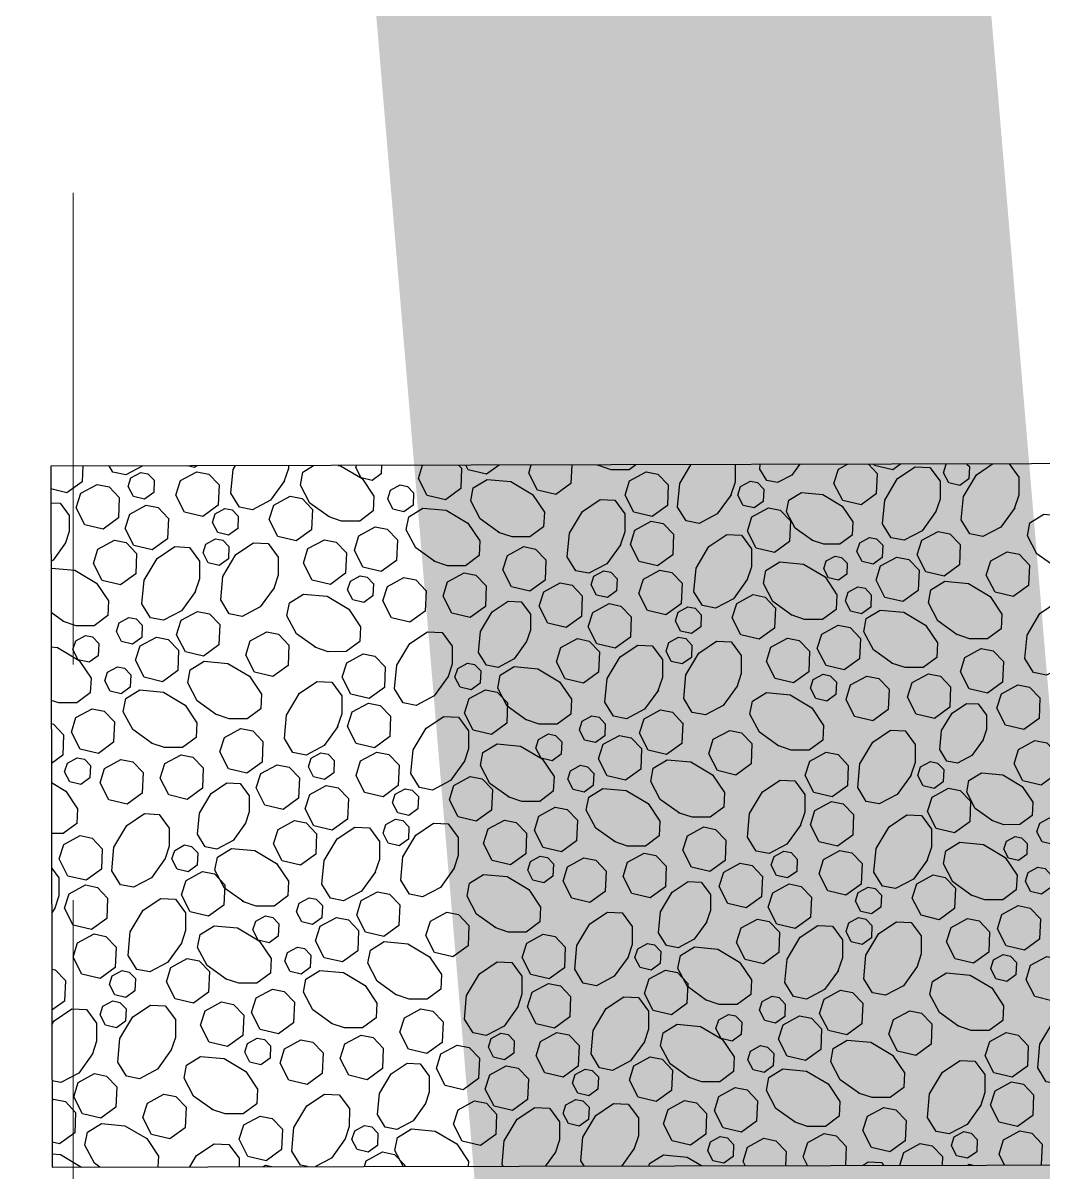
# Model space of a CAD drawing. Header units: feet. Extents: x 7707 to 9528, y 2602 to 5512.
# Drawn here: x 9298.03 to 9319.66, y 3331.04 to 3355.4 of the extents above; entities that cross this region are included whole.
import ezdxf

# ---------------------------------------------------------------- set-up
doc = ezdxf.new("R2010")
doc.units = ezdxf.units.FT
doc.header["$LTSCALE"] = 0.4
doc.header["$MEASUREMENT"] = 0
doc.linetypes.add('HIDDEN', pattern=[0.375, 0.25, -0.125])
for name, color, linetype in [('ECB', 84, 'Continuous'), ('grid', 254, 'HIDDEN'), ('STORM', 7, 'Continuous')]:
    doc.layers.add(name, color=color, linetype=linetype)

# ---------------------------------------------------------------- blocks, each defined once
blk = doc.blocks.new('A$C4CC417DA')
at = {"layer": 'STORM', "color": 1, "flags": 128}
blk.add_lwpolyline([(3.97, 16.571), (0, 7.94), (17.261, 0), (21.231, 8.631)], close=True, dxfattribs=at)
for points in [[(8.919, 13.983), (9.046, 14.23), (9.056, 14.232)], [(9.501, 14.027), (9.507, 13.863), (9.369, 13.711), (9.117, 13.695), (8.984, 13.792), (8.919, 13.983)], [(9.692, 13.557), (9.768, 13.705), (9.918, 13.734), (10.039, 13.64), (10.045, 13.485), (9.962, 13.394), (9.811, 13.384), (9.731, 13.443), (9.692, 13.557)], [(9.953, 13.819), (9.932, 13.817), (9.892, 13.847)], [(8.745, 13.331), (8.872, 13.578), (9.122, 13.628), (9.323, 13.47), (9.333, 13.211), (9.195, 13.06), (8.943, 13.043), (8.81, 13.141), (8.745, 13.331)], [(10.218, 13.57), (10.27, 13.673)], [(10.79, 13.433), (10.668, 13.299), (10.416, 13.282), (10.283, 13.38), (10.218, 13.57)], [(7.812, 13.172), (8.091, 13.331), (8.366, 13.345), (8.513, 13.24), (8.539, 13.019), (8.378, 12.741), (8.096, 12.548), (7.811, 12.503), (7.634, 12.595), (7.588, 12.82), (7.69, 13.042), (7.823, 13.182)], [(9.452, 13.156), (9.732, 13.315), (10.007, 13.329), (10.153, 13.224), (10.18, 13.003), (10.018, 12.725), (9.736, 12.531), (9.452, 12.487), (9.275, 12.579), (9.228, 12.804), (9.33, 13.025), (9.463, 13.165)], [(11.244, 13.225), (11.161, 13.212), (11.002, 13.295), (10.993, 13.34)], [(10.46, 12.918), (10.587, 13.164), (10.838, 13.214), (11.038, 13.056), (11.048, 12.798), (10.91, 12.646), (10.659, 12.63), (10.526, 12.727), (10.46, 12.918)], [(11.344, 12.9), (11.46, 13.125)], [(8.53, 12.695), (8.657, 12.942), (8.907, 12.991), (9.108, 12.834), (9.118, 12.575), (8.98, 12.423), (8.728, 12.407), (8.595, 12.505), (8.53, 12.695)], [(11.927, 12.911), (11.932, 12.78), (11.794, 12.628), (11.542, 12.612), (11.409, 12.709), (11.344, 12.9)], [(12.111, 12.616), (12.198, 12.786)], [(12.697, 12.557), (12.699, 12.496), (12.561, 12.345), (12.309, 12.328), (12.176, 12.426), (12.111, 12.616)], [(10.878, 12.322), (11.037, 12.043), (11.051, 11.768), (10.946, 11.621), (10.725, 11.595), (10.447, 11.756), (10.253, 12.038), (10.209, 12.323), (10.301, 12.5), (10.526, 12.546), (10.747, 12.444), (10.887, 12.311)], [(11.836, 12.309), (11.994, 12.029), (12.008, 11.754), (11.904, 11.608), (11.682, 11.582), (11.404, 11.743), (11.211, 12.025), (11.167, 12.309), (11.258, 12.486), (11.484, 12.533), (11.705, 12.431), (11.845, 12.298)], [(12.718, 12.23), (12.794, 12.378), (12.945, 12.408), (13.065, 12.314), (13.071, 12.158), (12.988, 12.068), (12.837, 12.058), (12.757, 12.116), (12.718, 12.23)], [(13.879, 12.013), (13.86, 11.986), (13.64, 11.96), (13.362, 12.121), (13.232, 12.31)], [(7.594, 11.99), (7.721, 12.237), (7.971, 12.286), (8.172, 12.128), (8.182, 11.87), (8.044, 11.719), (7.792, 11.702), (7.659, 11.8), (7.594, 11.99)], [(9.276, 12.061), (9.434, 11.782), (9.449, 11.506), (9.344, 11.36), (9.123, 11.334), (8.845, 11.495), (8.651, 11.777), (8.607, 12.062), (8.699, 12.238), (8.924, 12.285), (9.145, 12.183), (9.285, 12.05)], [(9.591, 11.877), (9.718, 12.124), (9.969, 12.173), (10.17, 12.015), (10.179, 11.757), (10.041, 11.605), (9.79, 11.589), (9.657, 11.687), (9.591, 11.877)], [(12.175, 11.829), (12.302, 12.076), (12.552, 12.125), (12.753, 11.967), (12.763, 11.709), (12.625, 11.557), (12.373, 11.541), (12.24, 11.638), (12.175, 11.829)], [(12.874, 11.698), (13.001, 11.945), (13.251, 11.995), (13.452, 11.837), (13.462, 11.578), (13.324, 11.427), (13.073, 11.41), (12.939, 11.508), (12.874, 11.698)], [(13.963, 11.715), (14.216, 11.858)], [(8.201, 11.604), (8.278, 11.752), (8.428, 11.782), (8.548, 11.687), (8.554, 11.532), (8.471, 11.441), (8.32, 11.431), (8.24, 11.49), (8.202, 11.604)], [(14.681, 11.644), (14.691, 11.561), (14.53, 11.283), (14.247, 11.09), (13.963, 11.045), (13.786, 11.137), (13.739, 11.362), (13.841, 11.584), (13.974, 11.724)], [(10.326, 11.231), (10.453, 11.478), (10.703, 11.527), (10.904, 11.37), (10.914, 11.111), (10.776, 10.96), (10.524, 10.943), (10.391, 11.041), (10.326, 11.231)], [(10.978, 11.312), (11.105, 11.558), (11.355, 11.608), (11.556, 11.45), (11.566, 11.192), (11.428, 11.04), (11.176, 11.024), (11.043, 11.121), (10.978, 11.311)], [(7.658, 11.203), (7.785, 11.449), (8.035, 11.499), (8.236, 11.341), (8.246, 11.082), (8.108, 10.931), (7.856, 10.915), (7.723, 11.012), (7.658, 11.202)], [(8.357, 11.072), (8.484, 11.319), (8.735, 11.368), (8.936, 11.21), (8.945, 10.952), (8.808, 10.8), (8.556, 10.784), (8.423, 10.881), (8.357, 11.072)], [(11.707, 11.342), (11.783, 11.49), (11.933, 11.52), (12.054, 11.425), (12.06, 11.27), (11.977, 11.179), (11.826, 11.169), (11.746, 11.228), (11.707, 11.342)], [(12.884, 11.157), (13.042, 10.878), (13.056, 10.603), (12.951, 10.456), (12.73, 10.43), (12.452, 10.591), (12.259, 10.873), (12.214, 11.158), (12.306, 11.335), (12.532, 11.381), (12.753, 11.279), (12.893, 11.146)], [(14.954, 11.313), (15.154, 11.426)], [(9.447, 11.088), (9.726, 11.246), (10.001, 11.261), (10.147, 11.156), (10.174, 10.935), (10.013, 10.657), (9.731, 10.463), (9.446, 10.419), (9.269, 10.511), (9.222, 10.736), (9.325, 10.957), (9.457, 11.097)], [(13.047, 10.968), (13.174, 11.215), (13.425, 11.264), (13.625, 11.106), (13.635, 10.848), (13.497, 10.696), (13.246, 10.68), (13.112, 10.777), (13.047, 10.968)], [(15.679, 11.185), (15.682, 11.16), (15.521, 10.882), (15.239, 10.688), (14.954, 10.644), (14.777, 10.736), (14.73, 10.961), (14.833, 11.183), (14.965, 11.322)], [(14.286, 10.951), (14.362, 11.1), (14.513, 11.129), (14.633, 11.034), (14.639, 10.879), (14.556, 10.788), (14.405, 10.779), (14.325, 10.837), (14.286, 10.951)], [(7.276, 10.728), (7.352, 10.876), (7.503, 10.905), (7.623, 10.811), (7.629, 10.656), (7.546, 10.565), (7.395, 10.555), (7.315, 10.613), (7.276, 10.728)], [(11.284, 10.799), (11.36, 10.947), (11.51, 10.978), (11.63, 10.883), (11.636, 10.727), (11.553, 10.637), (11.402, 10.627), (11.323, 10.685), (11.284, 10.799)], [(11.922, 10.775), (11.998, 10.923), (12.148, 10.952), (12.269, 10.858), (12.275, 10.703), (12.192, 10.612), (12.041, 10.602), (11.961, 10.66), (11.922, 10.775)], [(16.907, 10.62), (16.92, 10.377), (16.815, 10.232), (16.594, 10.205), (16.316, 10.366), (16.122, 10.648), (16.078, 10.933), (16.107, 10.988)], [(8.367, 10.531), (8.525, 10.251), (8.539, 9.976), (8.434, 9.83), (8.213, 9.803), (7.935, 9.965), (7.742, 10.247), (7.697, 10.532), (7.79, 10.708), (8.015, 10.755), (8.236, 10.653), (8.376, 10.52)], [(10.438, 10.687), (10.717, 10.845), (10.993, 10.859), (11.139, 10.754), (11.165, 10.533), (11.004, 10.256), (10.722, 10.062), (10.437, 10.017), (10.26, 10.109), (10.214, 10.335), (10.316, 10.556), (10.449, 10.696)], [(13.998, 10.632), (14.074, 10.78), (14.225, 10.81), (14.345, 10.715), (14.351, 10.56), (14.268, 10.469), (14.117, 10.459), (14.037, 10.517), (13.998, 10.632)], [(15.461, 10.508), (15.588, 10.755), (15.839, 10.805), (16.04, 10.647), (16.049, 10.388), (15.911, 10.237), (15.659, 10.221), (15.526, 10.318), (15.461, 10.508)], [(8.53, 10.341), (8.657, 10.588), (8.908, 10.638), (9.108, 10.48), (9.118, 10.221), (8.98, 10.07), (8.729, 10.053), (8.595, 10.151), (8.53, 10.341)], [(13.23, 10.46), (13.51, 10.618), (13.785, 10.632), (13.931, 10.527), (13.957, 10.306), (13.796, 10.029), (13.514, 9.835), (13.229, 9.79), (13.053, 9.882), (13.006, 10.108), (13.108, 10.329), (13.241, 10.469)], [(16.883, 10.613), (16.891, 10.627)], [(17.386, 10.4), (17.333, 10.342), (17.081, 10.325), (16.948, 10.423), (16.883, 10.613)], [(9.769, 10.325), (9.846, 10.473), (9.996, 10.503), (10.116, 10.408), (10.123, 10.253), (10.04, 10.162), (9.889, 10.152), (9.809, 10.211), (9.77, 10.325)], [(12.23, 10.306), (12.389, 10.026), (12.403, 9.751), (12.298, 9.605), (12.077, 9.579), (11.799, 9.74), (11.606, 10.022), (11.561, 10.307), (11.653, 10.483), (11.878, 10.53), (12.1, 10.428), (12.24, 10.295)], [(14.871, 10.258), (14.998, 10.505), (15.248, 10.555), (15.449, 10.397), (15.459, 10.138), (15.321, 9.987), (15.069, 9.971), (14.936, 10.068), (14.871, 10.258)], [(6.853, 10.185), (6.929, 10.333), (7.079, 10.363), (7.199, 10.268), (7.206, 10.113), (7.123, 10.022), (6.971, 10.012), (6.892, 10.071), (6.853, 10.185)], [(7.393, 10.203), (7.462, 10.336), (7.597, 10.362), (7.706, 10.277), (7.711, 10.138), (7.636, 10.056), (7.501, 10.047), (7.429, 10.1), (7.394, 10.202)], [(12.366, 9.987), (12.493, 10.233), (12.744, 10.283), (12.945, 10.125), (12.954, 9.867), (12.816, 9.715), (12.565, 9.699), (12.432, 9.796), (12.366, 9.986)], [(14.056, 10.136), (14.183, 10.383), (14.434, 10.432), (14.634, 10.274), (14.644, 10.016), (14.506, 9.865), (14.254, 9.848), (14.121, 9.946), (14.056, 10.136)], [(9.481, 10.005), (9.557, 10.153), (9.708, 10.183), (9.828, 10.089), (9.834, 9.933), (9.751, 9.843), (9.6, 9.833), (9.52, 9.891), (9.481, 10.005)], [(10.944, 9.882), (11.071, 10.129), (11.322, 10.178), (11.523, 10.021), (11.533, 9.762), (11.395, 9.611), (11.143, 9.594), (11.01, 9.692), (10.945, 9.882)], [(16.276, 9.975), (16.527, 10.118), (16.775, 10.13), (16.907, 10.036), (16.93, 9.837), (16.785, 9.587), (16.531, 9.413), (16.275, 9.373), (16.116, 9.455), (16.074, 9.658), (16.166, 9.858), (16.286, 9.983)], [(17.032, 10.068), (17.108, 10.217), (17.258, 10.246), (17.379, 10.152), (17.385, 9.996), (17.302, 9.906), (17.151, 9.896), (17.071, 9.954), (17.032, 10.068)], [(17.466, 9.952), (17.745, 10.11), (17.987, 10.123)], [(8.713, 9.833), (8.993, 9.992), (9.268, 10.006), (9.414, 9.901), (9.441, 9.68), (9.279, 9.402), (8.997, 9.209), (8.713, 9.164), (8.536, 9.256), (8.489, 9.481), (8.591, 9.703), (8.724, 9.843)], [(15.355, 9.724), (15.482, 9.97), (15.733, 10.02), (15.933, 9.862), (15.943, 9.604), (15.805, 9.452), (15.553, 9.436), (15.42, 9.533), (15.355, 9.724)], [(18.086, 10.078), (18.167, 10.02), (18.193, 9.799), (18.032, 9.521), (17.75, 9.327), (17.465, 9.283), (17.288, 9.375), (17.241, 9.6), (17.344, 9.821), (17.477, 9.961)], [(7.691, 9.727), (7.834, 9.475), (7.846, 9.227), (7.752, 9.096), (7.553, 9.072), (7.303, 9.217), (7.129, 9.471), (7.089, 9.727), (7.171, 9.886), (7.374, 9.928), (7.573, 9.837), (7.699, 9.717)], [(10.354, 9.632), (10.481, 9.879), (10.731, 9.928), (10.932, 9.77), (10.942, 9.512), (10.804, 9.36), (10.552, 9.344), (10.419, 9.442), (10.354, 9.632)], [(14.829, 9.71), (14.905, 9.858), (15.055, 9.888), (15.176, 9.793), (15.182, 9.638), (15.099, 9.547), (14.948, 9.537), (14.868, 9.596), (14.829, 9.71)], [(18.634, 9.826), (18.597, 9.823), (18.526, 9.875)], [(7.849, 9.36), (7.976, 9.607), (8.227, 9.656), (8.428, 9.499), (8.438, 9.24), (8.3, 9.089), (8.048, 9.072), (7.915, 9.17), (7.85, 9.36)], [(9.539, 9.509), (9.666, 9.756), (9.917, 9.806), (10.117, 9.648), (10.127, 9.389), (9.989, 9.238), (9.737, 9.222), (9.605, 9.319), (9.539, 9.509)], [(13.882, 9.484), (14.009, 9.731), (14.259, 9.781), (14.46, 9.623), (14.47, 9.365), (14.332, 9.213), (14.08, 9.197), (13.947, 9.294), (13.882, 9.484)], [(18.183, 9.474), (18.311, 9.721), (18.561, 9.771), (18.762, 9.613), (18.772, 9.354), (18.634, 9.203), (18.382, 9.187), (18.249, 9.284), (18.183, 9.474)], [(19.535, 9.411), (19.39, 9.311), (19.105, 9.266), (18.929, 9.358), (18.882, 9.584), (18.931, 9.689)], [(6.514, 9.267), (6.64, 9.514), (6.891, 9.564), (7.092, 9.406), (7.102, 9.148), (6.964, 8.996), (6.712, 8.98), (6.579, 9.077), (6.514, 9.267)], [(12.515, 9.442), (12.591, 9.59), (12.742, 9.62), (12.862, 9.525), (12.868, 9.37), (12.785, 9.279), (12.634, 9.269), (12.555, 9.328), (12.515, 9.442)], [(10.838, 9.097), (10.965, 9.344), (11.216, 9.394), (11.416, 9.236), (11.426, 8.977), (11.288, 8.826), (11.037, 8.81), (10.904, 8.907), (10.839, 9.097)], [(11.782, 9.341), (12.034, 9.484), (12.281, 9.496), (12.413, 9.402), (12.437, 9.203), (12.292, 8.953), (12.038, 8.779), (11.781, 8.739), (11.623, 8.821), (11.58, 9.024), (11.673, 9.224), (11.792, 9.349)], [(12.949, 9.326), (13.229, 9.484), (13.503, 9.498), (13.65, 9.393), (13.676, 9.172), (13.515, 8.894), (13.233, 8.701), (12.948, 8.656), (12.771, 8.748), (12.725, 8.974), (12.827, 9.195), (12.96, 9.335)], [(14.589, 9.309), (14.869, 9.468), (15.144, 9.482), (15.29, 9.377), (15.317, 9.156), (15.156, 8.878), (14.873, 8.685), (14.589, 8.64), (14.412, 8.732), (14.365, 8.957), (14.468, 9.179), (14.6, 9.319)], [(15.597, 9.071), (15.724, 9.318), (15.975, 9.367), (16.175, 9.209), (16.186, 8.951), (16.047, 8.8), (15.796, 8.783), (15.663, 8.88), (15.597, 9.071)], [(16.481, 9.053), (16.608, 9.3), (16.859, 9.349), (17.059, 9.191), (17.069, 8.933), (16.931, 8.782), (16.679, 8.765), (16.546, 8.863), (16.481, 9.053)], [(10.312, 9.084), (10.388, 9.232), (10.538, 9.261), (10.659, 9.167), (10.665, 9.012), (10.582, 8.921), (10.431, 8.911), (10.351, 8.969), (10.312, 9.083)], [(20.647, 8.9), (20.69, 8.822), (20.705, 8.547), (20.6, 8.401), (20.379, 8.374), (20.101, 8.536), (19.907, 8.818), (19.863, 9.102), (19.929, 9.23)], [(9.365, 8.858), (9.492, 9.105), (9.743, 9.154), (9.943, 8.997), (9.954, 8.738), (9.816, 8.587), (9.563, 8.57), (9.431, 8.668), (9.365, 8.858)], [(13.667, 8.848), (13.794, 9.095), (14.045, 9.144), (14.245, 8.986), (14.255, 8.728), (14.117, 8.577), (13.865, 8.56), (13.732, 8.658), (13.667, 8.848)], [(17.248, 8.769), (17.375, 9.016), (17.625, 9.065), (17.826, 8.908), (17.836, 8.649), (17.698, 8.498), (17.446, 8.481), (17.313, 8.579), (17.248, 8.769)], [(18.93, 8.84), (19.088, 8.561), (19.103, 8.286), (18.998, 8.14), (18.777, 8.113), (18.499, 8.274), (18.305, 8.557), (18.261, 8.841), (18.352, 9.018), (18.578, 9.065), (18.799, 8.962), (18.939, 8.83)], [(7.998, 8.816), (8.075, 8.964), (8.225, 8.993), (8.345, 8.899), (8.351, 8.744), (8.269, 8.653), (8.117, 8.643), (8.038, 8.702), (7.998, 8.816)], [(19.245, 8.656), (19.372, 8.903), (19.622, 8.953), (19.823, 8.795), (19.833, 8.536), (19.695, 8.385), (19.443, 8.368), (19.31, 8.466), (19.245, 8.656)], [(6.408, 8.483), (6.535, 8.73), (6.785, 8.779), (6.986, 8.622), (6.996, 8.363), (6.858, 8.212), (6.606, 8.195), (6.473, 8.292), (6.408, 8.483)], [(7.345, 8.675), (7.571, 8.803), (7.794, 8.814), (7.912, 8.73), (7.934, 8.55), (7.803, 8.326), (7.575, 8.169), (7.344, 8.133), (7.201, 8.207), (7.163, 8.39), (7.246, 8.569), (7.354, 8.682)], [(8.432, 8.699), (8.712, 8.858), (8.987, 8.872), (9.133, 8.767), (9.159, 8.546), (8.998, 8.268), (8.716, 8.074), (8.431, 8.03), (8.255, 8.122), (8.208, 8.347), (8.31, 8.569), (8.443, 8.708)], [(10.073, 8.683), (10.352, 8.841), (10.627, 8.855), (10.773, 8.751), (10.8, 8.53), (10.639, 8.252), (10.357, 8.059), (10.072, 8.014), (9.895, 8.106), (9.849, 8.331), (9.951, 8.552), (10.084, 8.692)], [(11.081, 8.444), (11.208, 8.691), (11.458, 8.741), (11.659, 8.583), (11.669, 8.324), (11.531, 8.173), (11.279, 8.156), (11.146, 8.254), (11.081, 8.444)], [(11.964, 8.426), (12.091, 8.673), (12.342, 8.723), (12.542, 8.565), (12.552, 8.307), (12.415, 8.155), (12.163, 8.139), (12.03, 8.236), (11.965, 8.426)], [(21.155, 8.466), (21.058, 8.522), (20.87, 8.797)], [(16.015, 8.475), (16.174, 8.196), (16.188, 7.921), (16.083, 7.774), (15.862, 7.748), (15.584, 7.909), (15.391, 8.191), (15.346, 8.476), (15.438, 8.653), (15.663, 8.7), (15.885, 8.597), (16.024, 8.464)], [(16.973, 8.462), (17.131, 8.182), (17.145, 7.907), (17.041, 7.761), (16.819, 7.735), (16.542, 7.896), (16.348, 8.178), (16.304, 8.463), (16.395, 8.639), (16.621, 8.686), (16.842, 8.584), (16.982, 8.451)], [(9.15, 8.222), (9.277, 8.468), (9.528, 8.518), (9.729, 8.36), (9.738, 8.102), (9.6, 7.951), (9.349, 7.934), (9.215, 8.031), (9.15, 8.222)], [(12.731, 8.143), (12.858, 8.39), (13.109, 8.439), (13.309, 8.282), (13.319, 8.023), (13.181, 7.872), (12.929, 7.855), (12.796, 7.953), (12.731, 8.143)], [(14.413, 8.214), (14.572, 7.935), (14.586, 7.66), (14.481, 7.513), (14.26, 7.487), (13.982, 7.648), (13.788, 7.93), (13.744, 8.215), (13.836, 8.392), (14.061, 8.438), (14.283, 8.336), (14.423, 8.203)], [(17.855, 8.384), (17.931, 8.532), (18.082, 8.561), (18.202, 8.467), (18.208, 8.312), (18.125, 8.221), (17.974, 8.211), (17.894, 8.269), (17.855, 8.384)], [(14.728, 8.03), (14.855, 8.277), (15.106, 8.326), (15.307, 8.169), (15.317, 7.91), (15.179, 7.759), (14.927, 7.742), (14.794, 7.839), (14.729, 8.03)], [(17.312, 7.982), (17.439, 8.229), (17.689, 8.278), (17.89, 8.121), (17.9, 7.862), (17.762, 7.711), (17.51, 7.694), (17.377, 7.792), (17.312, 7.982)], [(19.98, 8.011), (20.107, 8.258), (20.357, 8.307), (20.558, 8.149), (20.568, 7.891), (20.43, 7.739), (20.178, 7.723), (20.045, 7.82), (19.98, 8.01)], [(20.632, 8.091), (20.759, 8.338), (21.009, 8.388), (21.09, 8.324)], [(5.642, 8.069), (5.922, 8.227), (6.197, 8.241), (6.343, 8.136), (6.369, 7.915), (6.208, 7.637), (5.926, 7.444), (5.641, 7.399), (5.464, 7.491), (5.418, 7.716), (5.52, 7.938), (5.653, 8.078)], [(6.65, 7.83), (6.777, 8.077), (7.027, 8.126), (7.228, 7.969), (7.238, 7.71), (7.1, 7.559), (6.848, 7.542), (6.715, 7.64), (6.65, 7.83)], [(7.444, 7.839), (7.571, 8.085), (7.822, 8.135), (8.022, 7.977), (8.032, 7.719), (7.894, 7.567), (7.643, 7.551), (7.509, 7.648), (7.444, 7.839)], [(18.011, 7.851), (18.138, 8.098), (18.388, 8.147), (18.589, 7.99), (18.599, 7.731), (18.461, 7.58), (18.21, 7.563), (18.077, 7.661), (18.011, 7.851)], [(11.499, 7.849), (11.657, 7.57), (11.671, 7.294), (11.566, 7.148), (11.345, 7.122), (11.067, 7.283), (10.874, 7.565), (10.829, 7.85), (10.921, 8.027), (11.146, 8.073), (11.368, 7.971), (11.508, 7.838)], [(12.456, 7.836), (12.614, 7.556), (12.629, 7.281), (12.524, 7.135), (12.303, 7.108), (12.025, 7.269), (11.831, 7.552), (11.787, 7.836), (11.879, 8.013), (12.104, 8.06), (12.325, 7.957), (12.465, 7.825)], [(19.101, 7.868), (19.38, 8.026), (19.655, 8.04), (19.801, 7.935), (19.828, 7.714), (19.667, 7.436), (19.385, 7.243), (19.1, 7.198), (18.923, 7.29), (18.876, 7.515), (18.979, 7.737), (19.111, 7.877)], [(20.851, 7.805), (20.83, 7.803), (20.697, 7.901), (20.632, 8.091)], [(8.214, 7.516), (8.341, 7.763), (8.592, 7.813), (8.793, 7.655), (8.802, 7.397), (8.665, 7.245), (8.413, 7.229), (8.28, 7.326), (8.214, 7.516)], [(9.896, 7.588), (10.055, 7.308), (10.069, 7.033), (9.964, 6.887), (9.743, 6.861), (9.465, 7.022), (9.272, 7.304), (9.227, 7.589), (9.319, 7.765), (9.544, 7.812), (9.766, 7.71), (9.906, 7.577)], [(13.338, 7.757), (13.415, 7.905), (13.565, 7.935), (13.685, 7.84), (13.691, 7.685), (13.609, 7.594), (13.457, 7.585), (13.378, 7.643), (13.338, 7.757)], [(10.212, 7.404), (10.338, 7.65), (10.589, 7.7), (10.79, 7.542), (10.8, 7.284), (10.662, 7.132), (10.41, 7.116), (10.277, 7.213), (10.212, 7.404)], [(12.795, 7.355), (12.922, 7.602), (13.172, 7.652), (13.373, 7.494), (13.383, 7.236), (13.245, 7.084), (12.994, 7.068), (12.86, 7.165), (12.795, 7.356)], [(15.463, 7.384), (15.59, 7.631), (15.84, 7.68), (16.041, 7.523), (16.051, 7.264), (15.913, 7.113), (15.661, 7.097), (15.528, 7.194), (15.463, 7.384)], [(16.115, 7.465), (16.242, 7.711), (16.492, 7.761), (16.693, 7.604), (16.703, 7.345), (16.565, 7.193), (16.313, 7.177), (16.18, 7.275), (16.115, 7.465)], [(16.844, 7.495), (16.92, 7.643), (17.071, 7.673), (17.191, 7.578), (17.197, 7.423), (17.114, 7.332), (16.963, 7.323), (16.883, 7.381), (16.844, 7.495)], [(20.092, 7.466), (20.371, 7.625), (20.646, 7.639), (20.743, 7.57)], [(13.494, 7.225), (13.621, 7.472), (13.872, 7.521), (14.073, 7.363), (14.083, 7.105), (13.945, 6.953), (13.693, 6.937), (13.56, 7.035), (13.494, 7.225)], [(18.021, 7.31), (18.179, 7.031), (18.193, 6.756), (18.088, 6.61), (17.867, 6.583), (17.589, 6.744), (17.396, 7.026), (17.351, 7.311), (17.443, 7.488), (17.669, 7.534), (17.89, 7.432), (18.03, 7.299)], [(20.423, 6.874), (20.376, 6.842), (20.091, 6.797), (19.914, 6.889), (19.867, 7.114), (19.97, 7.336), (20.102, 7.476)], [(7.068, 7.235), (7.226, 6.955), (7.24, 6.68), (7.135, 6.534), (6.914, 6.507), (6.637, 6.669), (6.443, 6.951), (6.398, 7.235), (6.49, 7.412), (6.716, 7.459), (6.937, 7.357), (7.077, 7.224)], [(8.025, 7.221), (8.183, 6.942), (8.198, 6.667), (8.093, 6.52), (7.872, 6.494), (7.594, 6.655), (7.4, 6.937), (7.356, 7.222), (7.448, 7.398), (7.673, 7.445), (7.895, 7.343), (8.035, 7.21)], [(14.584, 7.241), (14.863, 7.4), (15.138, 7.414), (15.284, 7.309), (15.311, 7.088), (15.15, 6.81), (14.868, 6.617), (14.583, 6.572), (14.406, 6.664), (14.36, 6.889), (14.462, 7.111), (14.595, 7.25)], [(18.184, 7.121), (18.311, 7.368), (18.562, 7.417), (18.762, 7.259), (18.772, 7.001), (18.634, 6.85), (18.382, 6.833), (18.249, 6.931), (18.184, 7.121)], [(5.465, 6.974), (5.624, 6.694), (5.638, 6.419), (5.533, 6.272), (5.312, 6.246), (5.034, 6.408), (4.841, 6.689), (4.796, 6.974), (4.888, 7.151), (5.114, 7.198), (5.335, 7.095), (5.475, 6.962)], [(8.821, 7.131), (8.898, 7.279), (9.048, 7.309), (9.168, 7.214), (9.175, 7.059), (9.092, 6.968), (8.941, 6.958), (8.861, 7.017), (8.822, 7.131)], [(19.423, 7.105), (19.499, 7.253), (19.65, 7.282), (19.77, 7.188), (19.776, 7.033), (19.693, 6.942), (19.542, 6.932), (19.463, 6.99), (19.423, 7.105)], [(5.781, 6.789), (5.908, 7.036), (6.158, 7.085), (6.359, 6.928), (6.369, 6.669), (6.231, 6.518), (5.979, 6.501), (5.846, 6.599), (5.781, 6.789)], [(8.278, 6.729), (8.405, 6.976), (8.656, 7.025), (8.856, 6.868), (8.866, 6.609), (8.729, 6.458), (8.477, 6.441), (8.343, 6.539), (8.278, 6.729)], [(10.946, 6.758), (11.073, 7.005), (11.324, 7.054), (11.525, 6.897), (11.534, 6.638), (11.396, 6.487), (11.145, 6.47), (11.011, 6.568), (10.947, 6.758)], [(11.598, 6.838), (11.725, 7.085), (11.976, 7.135), (12.176, 6.977), (12.186, 6.719), (12.048, 6.567), (11.796, 6.551), (11.663, 6.648), (11.598, 6.839)], [(12.327, 6.869), (12.403, 7.017), (12.554, 7.047), (12.674, 6.952), (12.68, 6.797), (12.598, 6.706), (12.446, 6.696), (12.366, 6.755), (12.328, 6.869)], [(15.575, 6.84), (15.854, 6.998), (16.13, 7.013), (16.276, 6.908), (16.302, 6.686), (16.141, 6.409), (15.859, 6.215), (15.574, 6.171), (15.397, 6.263), (15.351, 6.488), (15.453, 6.709), (15.586, 6.849)], [(16.42, 6.953), (16.497, 7.101), (16.647, 7.13), (16.767, 7.036), (16.774, 6.881), (16.691, 6.79), (16.539, 6.78), (16.46, 6.838), (16.42, 6.953)], [(17.059, 6.928), (17.135, 7.076), (17.285, 7.106), (17.406, 7.011), (17.412, 6.856), (17.329, 6.765), (17.178, 6.755), (17.098, 6.814), (17.059, 6.928)], [(8.978, 6.598), (9.104, 6.845), (9.355, 6.895), (9.556, 6.737), (9.566, 6.478), (9.428, 6.327), (9.176, 6.311), (9.043, 6.408), (8.978, 6.598)], [(13.504, 6.684), (13.663, 6.404), (13.677, 6.129), (13.572, 5.983), (13.35, 5.957), (13.073, 6.118), (12.879, 6.4), (12.835, 6.685), (12.927, 6.861), (13.152, 6.908), (13.373, 6.806), (13.513, 6.673)], [(19.135, 6.785), (19.211, 6.933), (19.362, 6.963), (19.482, 6.868), (19.488, 6.713), (19.405, 6.622), (19.254, 6.612), (19.174, 6.671), (19.135, 6.785)], [(10.067, 6.615), (10.347, 6.773), (10.621, 6.788), (10.768, 6.682), (10.794, 6.461), (10.633, 6.184), (10.351, 5.99), (10.066, 5.945), (9.889, 6.037), (9.843, 6.263), (9.945, 6.484), (10.078, 6.624)], [(13.667, 6.494), (13.794, 6.741), (14.045, 6.791), (14.245, 6.633), (14.255, 6.374), (14.118, 6.223), (13.866, 6.207), (13.732, 6.304), (13.667, 6.494)], [(18.367, 6.613), (18.647, 6.771), (18.922, 6.785), (19.068, 6.681), (19.094, 6.459), (18.933, 6.182), (18.651, 5.988), (18.366, 5.944), (18.19, 6.035), (18.143, 6.261), (18.245, 6.482), (18.378, 6.622)], [(20.008, 6.411), (20.135, 6.658), (20.343, 6.699)], [(14.907, 6.478), (14.983, 6.626), (15.133, 6.656), (15.253, 6.561), (15.26, 6.406), (15.177, 6.315), (15.026, 6.305), (14.946, 6.364), (14.907, 6.478)], [(17.367, 6.459), (17.526, 6.179), (17.54, 5.904), (17.435, 5.758), (17.214, 5.732), (16.936, 5.893), (16.743, 6.175), (16.698, 6.46), (16.79, 6.636), (17.016, 6.683), (17.237, 6.581), (17.377, 6.448)], [(19.193, 6.289), (19.32, 6.536), (19.571, 6.585), (19.771, 6.428), (19.781, 6.169), (19.643, 6.018), (19.391, 6.001), (19.258, 6.099), (19.193, 6.289)], [(6.516, 6.144), (6.642, 6.39), (6.893, 6.44), (7.094, 6.282), (7.104, 6.024), (6.966, 5.872), (6.714, 5.856), (6.581, 5.953), (6.516, 6.143)], [(7.167, 6.224), (7.294, 6.471), (7.545, 6.52), (7.746, 6.363), (7.755, 6.104), (7.618, 5.953), (7.366, 5.937), (7.233, 6.034), (7.168, 6.224)], [(7.897, 6.254), (7.973, 6.402), (8.123, 6.432), (8.244, 6.337), (8.249, 6.182), (8.167, 6.092), (8.016, 6.082), (7.936, 6.14), (7.896, 6.254)], [(11.058, 6.214), (11.338, 6.372), (11.613, 6.386), (11.759, 6.281), (11.785, 6.06), (11.624, 5.782), (11.342, 5.589), (11.057, 5.544), (10.881, 5.636), (10.834, 5.862), (10.936, 6.083), (11.069, 6.223)], [(11.904, 6.326), (11.98, 6.474), (12.13, 6.504), (12.25, 6.409), (12.257, 6.254), (12.174, 6.163), (12.023, 6.154), (11.943, 6.212), (11.904, 6.326)], [(12.542, 6.301), (12.618, 6.45), (12.769, 6.479), (12.889, 6.384), (12.895, 6.23), (12.812, 6.139), (12.661, 6.129), (12.581, 6.187), (12.542, 6.301)], [(17.503, 6.14), (17.63, 6.387), (17.881, 6.436), (18.082, 6.278), (18.092, 6.02), (17.954, 5.868), (17.702, 5.852), (17.568, 5.949), (17.503, 6.14)], [(20.11, 6.194), (20.073, 6.221), (20.008, 6.411)], [(8.987, 6.058), (9.146, 5.778), (9.16, 5.503), (9.055, 5.357), (8.834, 5.33), (8.556, 5.492), (8.363, 5.773), (8.318, 6.058), (8.41, 6.235), (8.635, 6.282), (8.857, 6.18), (8.997, 6.047)], [(14.618, 6.159), (14.695, 6.307), (14.845, 6.336), (14.965, 6.242), (14.971, 6.087), (14.888, 5.996), (14.737, 5.986), (14.657, 6.044), (14.618, 6.158)], [(16.081, 6.035), (16.208, 6.282), (16.459, 6.331), (16.66, 6.174), (16.67, 5.915), (16.532, 5.764), (16.28, 5.747), (16.147, 5.845), (16.082, 6.035)], [(5.636, 6.001), (5.916, 6.159), (6.191, 6.173), (6.337, 6.068), (6.363, 5.847), (6.202, 5.569), (5.92, 5.376), (5.662, 5.335)], [(9.15, 5.868), (9.278, 6.115), (9.528, 6.164), (9.729, 6.007), (9.739, 5.748), (9.601, 5.597), (9.349, 5.58), (9.216, 5.678), (9.151, 5.868)], [(13.85, 5.987), (14.13, 6.145), (14.405, 6.159), (14.551, 6.054), (14.578, 5.833), (14.416, 5.555), (14.134, 5.362), (13.849, 5.317), (13.673, 5.409), (13.626, 5.634), (13.728, 5.856), (13.861, 5.996)], [(15.491, 5.785), (15.618, 6.032), (15.868, 6.081), (16.069, 5.924), (16.079, 5.665), (15.941, 5.514), (15.689, 5.497), (15.556, 5.595), (15.491, 5.785)], [(5.457, 5.43), (5.412, 5.649), (5.514, 5.87), (5.647, 6.01)], [(10.39, 5.852), (10.466, 6), (10.616, 6.029), (10.737, 5.935), (10.743, 5.78), (10.66, 5.689), (10.509, 5.679), (10.429, 5.738), (10.39, 5.852)], [(12.851, 5.833), (13.009, 5.553), (13.023, 5.278), (12.919, 5.132), (12.697, 5.105), (12.419, 5.267), (12.226, 5.549), (12.181, 5.833), (12.273, 6.01), (12.499, 6.057), (12.72, 5.955), (12.86, 5.822)], [(14.676, 5.663), (14.803, 5.909), (15.054, 5.959), (15.255, 5.801), (15.264, 5.543), (15.127, 5.391), (14.875, 5.375), (14.742, 5.472), (14.676, 5.663)], [(19.019, 5.637), (19.146, 5.884), (19.397, 5.934), (19.597, 5.776), (19.607, 5.518), (19.469, 5.366), (19.218, 5.35), (19.084, 5.447), (19.019, 5.638)], [(6.627, 5.599), (6.907, 5.758), (7.182, 5.772), (7.328, 5.667), (7.355, 5.446), (7.193, 5.168), (6.911, 4.975), (6.626, 4.93), (6.45, 5.022), (6.403, 5.247), (6.505, 5.469), (6.638, 5.609)], [(7.473, 5.712), (7.549, 5.86), (7.699, 5.89), (7.82, 5.795), (7.826, 5.64), (7.743, 5.549), (7.592, 5.539), (7.512, 5.598), (7.473, 5.712)], [(8.014, 5.729), (8.082, 5.863), (8.218, 5.889), (8.326, 5.804), (8.331, 5.665), (8.257, 5.583), (8.121, 5.574), (8.049, 5.626), (8.014, 5.729)], [(12.986, 5.513), (13.114, 5.76), (13.364, 5.81), (13.565, 5.652), (13.575, 5.394), (13.437, 5.242), (13.185, 5.226), (13.052, 5.323), (12.987, 5.513)], [(17.652, 5.595), (17.728, 5.743), (17.879, 5.773), (17.999, 5.678), (18.005, 5.523), (17.922, 5.433), (17.771, 5.422), (17.692, 5.481), (17.652, 5.595)], [(10.102, 5.532), (10.178, 5.68), (10.328, 5.71), (10.448, 5.615), (10.454, 5.46), (10.372, 5.369), (10.22, 5.359), (10.141, 5.418), (10.102, 5.532)], [(11.565, 5.409), (11.692, 5.656), (11.942, 5.705), (12.143, 5.547), (12.153, 5.289), (12.015, 5.137), (11.763, 5.121), (11.63, 5.219), (11.565, 5.409)], [(16.896, 5.502), (17.148, 5.644), (17.395, 5.657), (17.527, 5.563), (17.551, 5.364), (17.406, 5.114), (17.152, 4.94), (16.895, 4.899), (16.737, 4.982), (16.694, 5.185), (16.786, 5.384), (16.906, 5.51)], [(18.086, 5.479), (18.366, 5.637), (18.641, 5.651), (18.787, 5.546), (18.813, 5.325), (18.652, 5.048), (18.37, 4.854), (18.085, 4.809), (17.909, 4.901), (17.862, 5.127), (17.964, 5.348), (18.097, 5.488)], [(8.311, 5.253), (8.454, 5.002), (8.466, 4.754), (8.372, 4.623), (8.173, 4.599), (7.923, 4.744), (7.749, 4.998), (7.709, 5.254), (7.792, 5.413), (7.994, 5.455), (8.194, 5.363), (8.32, 5.244)], [(9.334, 5.36), (9.613, 5.519), (9.888, 5.533), (10.034, 5.428), (10.061, 5.207), (9.9, 4.929), (9.618, 4.736), (9.333, 4.691), (9.156, 4.783), (9.11, 5.008), (9.212, 5.23), (9.345, 5.37)], [(10.974, 5.159), (11.101, 5.406), (11.352, 5.455), (11.553, 5.297), (11.563, 5.039), (11.424, 4.887), (11.172, 4.871), (11.04, 4.968), (10.974, 5.159)], [(15.975, 5.25), (16.102, 5.497), (16.353, 5.547), (16.554, 5.389), (16.563, 5.13), (16.426, 4.979), (16.174, 4.962), (16.041, 5.06), (15.976, 5.25)], [(19.536, 4.946), (19.502, 5.11), (19.605, 5.332), (19.738, 5.472)], [(19.726, 5.463), (19.791, 5.499)], [(5.959, 5.237), (6.035, 5.386), (6.185, 5.415), (6.306, 5.321), (6.312, 5.166), (6.229, 5.074)], [(10.159, 5.036), (10.287, 5.283), (10.537, 5.333), (10.738, 5.175), (10.748, 4.916), (10.61, 4.765), (10.358, 4.748), (10.225, 4.846), (10.16, 5.036)], [(14.502, 5.011), (14.629, 5.258), (14.88, 5.308), (15.081, 5.15), (15.09, 4.891), (14.952, 4.74), (14.7, 4.724), (14.568, 4.821), (14.502, 5.011)], [(15.449, 5.237), (15.525, 5.385), (15.676, 5.415), (15.796, 5.32), (15.802, 5.165), (15.719, 5.074), (15.568, 5.064), (15.488, 5.122), (15.449, 5.237)], [(18.804, 5.001), (18.931, 5.248), (19.181, 5.297), (19.382, 5.14), (19.392, 4.881), (19.254, 4.73), (19.002, 4.713), (18.869, 4.811), (18.804, 5.001)], [(5.975, 5.192), (5.959, 5.237)], [(8.47, 4.887), (8.597, 5.134), (8.847, 5.183), (9.048, 5.026), (9.058, 4.767), (8.92, 4.616), (8.668, 4.599), (8.535, 4.697), (8.47, 4.887)], [(13.135, 4.969), (13.212, 5.117), (13.362, 5.147), (13.482, 5.052), (13.488, 4.897), (13.405, 4.806), (13.254, 4.796), (13.175, 4.855), (13.135, 4.969)], [(7.134, 4.794), (7.261, 5.041), (7.511, 5.091), (7.712, 4.933), (7.722, 4.674), (7.584, 4.523), (7.448, 4.514)], [(12.403, 4.868), (12.654, 5.01), (12.902, 5.023), (13.033, 4.929), (13.057, 4.73), (12.912, 4.48), (12.658, 4.306), (12.402, 4.266), (12.243, 4.348), (12.201, 4.551), (12.293, 4.75), (12.412, 4.876)], [(13.569, 4.852), (13.849, 5.011), (14.124, 5.025), (14.27, 4.92), (14.297, 4.699), (14.135, 4.421), (13.853, 4.228), (13.568, 4.183), (13.392, 4.275), (13.345, 4.5), (13.447, 4.722), (13.58, 4.862)], [(15.21, 4.836), (15.489, 4.994), (15.764, 5.009), (15.911, 4.904), (15.937, 4.683), (15.776, 4.405), (15.494, 4.211), (15.209, 4.167), (15.032, 4.259), (14.986, 4.484), (15.088, 4.705), (15.221, 4.845)], [(6.793, 4.815), (6.921, 4.84), (7.122, 4.683), (7.122, 4.664)], [(11.459, 4.624), (11.586, 4.871), (11.836, 4.92), (12.037, 4.763), (12.047, 4.504), (11.909, 4.353), (11.657, 4.336), (11.524, 4.434), (11.459, 4.624)], [(16.218, 4.597), (16.344, 4.844), (16.595, 4.894), (16.796, 4.736), (16.806, 4.477), (16.668, 4.326), (16.416, 4.31), (16.283, 4.407), (16.218, 4.597)], [(17.101, 4.58), (17.228, 4.826), (17.479, 4.876), (17.679, 4.718), (17.689, 4.46), (17.552, 4.308), (17.3, 4.292), (17.167, 4.389), (17.102, 4.58)], [(7.189, 4.633), (7.134, 4.794)], [(9.985, 4.385), (10.112, 4.632), (10.363, 4.681), (10.564, 4.523), (10.574, 4.265), (10.436, 4.114), (10.184, 4.097), (10.051, 4.194), (9.986, 4.385)], [(10.932, 4.611), (11.008, 4.758), (11.159, 4.788), (11.279, 4.694), (11.285, 4.538), (11.203, 4.448), (11.051, 4.438), (10.972, 4.496), (10.932, 4.61)], [(8.619, 4.343), (8.695, 4.491), (8.845, 4.52), (8.966, 4.426), (8.972, 4.271), (8.889, 4.18), (8.737, 4.17), (8.658, 4.228), (8.619, 4.343)], [(14.287, 4.375), (14.414, 4.622), (14.665, 4.671), (14.866, 4.514), (14.876, 4.255), (14.737, 4.104), (14.486, 4.087), (14.353, 4.184), (14.287, 4.375)], [(17.868, 4.296), (17.995, 4.543), (18.245, 4.592), (18.446, 4.435), (18.456, 4.176), (18.318, 4.025), (18.066, 4.008), (17.934, 4.106), (17.868, 4.296)], [(19.054, 3.897), (18.926, 4.083), (18.881, 4.368), (18.973, 4.545), (19.198, 4.592), (19.343, 4.525)], [(9.052, 4.226), (9.332, 4.384), (9.607, 4.399), (9.753, 4.294), (9.78, 4.073), (9.618, 3.795), (9.375, 3.628)], [(10.693, 4.21), (10.973, 4.368), (11.248, 4.382), (11.394, 4.277), (11.42, 4.056), (11.259, 3.779), (10.977, 3.585), (10.692, 3.54), (10.515, 3.632), (10.469, 3.858), (10.571, 4.079), (10.704, 4.219)], [(8.038, 4.243), (8.192, 4.33), (8.414, 4.341), (8.533, 4.256), (8.554, 4.077), (8.521, 4.02)], [(8.83, 3.878), (8.931, 4.096), (9.063, 4.236)], [(11.701, 3.971), (11.828, 4.218), (12.078, 4.267), (12.279, 4.11), (12.289, 3.851), (12.151, 3.7), (11.899, 3.684), (11.766, 3.781), (11.701, 3.971)], [(12.585, 3.953), (12.711, 4.2), (12.962, 4.25), (13.163, 4.092), (13.173, 3.833), (13.035, 3.682), (12.783, 3.666), (12.65, 3.763), (12.585, 3.953)], [(16.636, 4.002), (16.794, 3.723), (16.808, 3.447), (16.703, 3.301), (16.482, 3.275), (16.204, 3.436), (16.011, 3.718), (15.966, 4.003), (16.058, 4.18), (16.284, 4.226), (16.505, 4.124), (16.645, 3.992)], [(17.593, 3.989), (17.751, 3.709), (17.766, 3.434), (17.661, 3.288), (17.44, 3.261), (17.162, 3.423), (16.968, 3.705), (16.924, 3.99), (17.016, 4.166), (17.241, 4.213), (17.462, 4.111), (17.602, 3.978)], [(18.475, 3.91), (18.552, 4.058), (18.702, 4.088), (18.822, 3.994), (18.829, 3.838), (18.746, 3.748), (18.594, 3.738), (18.515, 3.796), (18.476, 3.91)], [(9.77, 3.748), (9.897, 3.995), (10.148, 4.045), (10.349, 3.887), (10.359, 3.629), (10.221, 3.477), (9.969, 3.461), (9.836, 3.558), (9.77, 3.748)], [(13.351, 3.669), (13.478, 3.917), (13.729, 3.966), (13.93, 3.808), (13.94, 3.55), (13.801, 3.398), (13.55, 3.382), (13.417, 3.479), (13.352, 3.67)], [(15.033, 3.741), (15.192, 3.462), (15.206, 3.186), (15.101, 3.04), (14.88, 3.014), (14.602, 3.175), (14.409, 3.457), (14.364, 3.742), (14.456, 3.918), (14.681, 3.965), (14.903, 3.863), (15.043, 3.73)], [(15.349, 3.556), (15.475, 3.804), (15.726, 3.853), (15.927, 3.695), (15.937, 3.437), (15.799, 3.285), (15.547, 3.269), (15.414, 3.366), (15.349, 3.557)], [(17.932, 3.509), (18.059, 3.755), (18.31, 3.805), (18.51, 3.647), (18.52, 3.389), (18.382, 3.237), (18.131, 3.221), (17.997, 3.318), (17.932, 3.508)], [(12.119, 3.376), (12.277, 3.096), (12.291, 2.821), (12.186, 2.675), (11.965, 2.649), (11.688, 2.81), (11.494, 3.092), (11.449, 3.377), (11.541, 3.553), (11.767, 3.6), (11.988, 3.498), (12.128, 3.365)], [(13.076, 3.362), (13.235, 3.083), (13.249, 2.808), (13.144, 2.662), (12.923, 2.635), (12.645, 2.796), (12.452, 3.078), (12.407, 3.363), (12.499, 3.54), (12.724, 3.587), (12.946, 3.484), (13.086, 3.351)], [(18.631, 3.378), (18.758, 3.625), (18.946, 3.662)], [(13.958, 3.284), (14.035, 3.432), (14.185, 3.462), (14.306, 3.367), (14.312, 3.212), (14.229, 3.121), (14.078, 3.111), (13.998, 3.17), (13.959, 3.284)], [(10.053, 3.316), (10.165, 3.339), (10.386, 3.237), (10.526, 3.104)], [(16.735, 2.992), (16.862, 3.239), (17.113, 3.288), (17.313, 3.13), (17.323, 2.872), (17.185, 2.72), (16.934, 2.704), (16.801, 2.801), (16.736, 2.992)], [(18.72, 3.171), (18.697, 3.188), (18.631, 3.378)], [(10.517, 3.115), (10.526, 3.098)], [(10.843, 2.952), (10.959, 3.177), (11.209, 3.227), (11.41, 3.069), (11.42, 2.81), (11.341, 2.723)], [(13.415, 2.882), (13.542, 3.129), (13.793, 3.179), (13.994, 3.021), (14.003, 2.762), (13.866, 2.611), (13.614, 2.595), (13.481, 2.692), (13.416, 2.882)], [(16.083, 2.911), (16.21, 3.158), (16.461, 3.207), (16.661, 3.05), (16.672, 2.791), (16.533, 2.64), (16.282, 2.623), (16.149, 2.721), (16.083, 2.911)], [(17.465, 3.022), (17.541, 3.17), (17.691, 3.2), (17.812, 3.105), (17.817, 2.95), (17.735, 2.859), (17.584, 2.849), (17.503, 2.908), (17.465, 3.022)], [(14.115, 2.752), (14.242, 2.998), (14.492, 3.048), (14.693, 2.89), (14.703, 2.632), (14.565, 2.48), (14.313, 2.464), (14.18, 2.561), (14.115, 2.751)], [(18.286, 2.227), (18.21, 2.271), (18.016, 2.553), (17.972, 2.838), (18.064, 3.014), (18.289, 3.061), (18.51, 2.959), (18.588, 2.885)], [(15.204, 2.768), (15.484, 2.926), (15.759, 2.94), (15.905, 2.835), (15.931, 2.615), (15.77, 2.337), (15.488, 2.143), (15.203, 2.099), (15.027, 2.19), (14.98, 2.416), (15.082, 2.637), (15.215, 2.777)], [(12.218, 2.365), (12.345, 2.612), (12.596, 2.662), (12.797, 2.504), (12.807, 2.245), (12.68, 2.107)], [(17.041, 2.479), (17.117, 2.627), (17.267, 2.657), (17.388, 2.563), (17.394, 2.407), (17.311, 2.317), (17.16, 2.307), (17.08, 2.365), (17.041, 2.479)], [(11.738, 2.54), (11.944, 2.581), (12.145, 2.423), (12.148, 2.352)], [(12.948, 2.396), (13.024, 2.544), (13.174, 2.573), (13.295, 2.479), (13.301, 2.324), (13.218, 2.233), (13.067, 2.223), (12.987, 2.282), (12.948, 2.396)], [(16.195, 2.367), (16.475, 2.525), (16.75, 2.539), (16.896, 2.434), (16.922, 2.214), (16.761, 1.936), (16.479, 1.742), (16.194, 1.697), (16.018, 1.789), (15.971, 2.015), (16.073, 2.236), (16.206, 2.376)], [(17.679, 2.454), (17.755, 2.603), (17.906, 2.632), (18.026, 2.538), (18.032, 2.383), (17.949, 2.292), (17.798, 2.282), (17.718, 2.34), (17.679, 2.454)], [(12.237, 2.311), (12.218, 2.365)], [(13.722, 1.628), (13.693, 1.645), (13.5, 1.927), (13.455, 2.211), (13.547, 2.388), (13.772, 2.435), (13.994, 2.333), (14.134, 2.2)], [(14.124, 2.211), (14.283, 1.931), (14.297, 1.656), (14.192, 1.51), (14.023, 1.49)], [(14.287, 2.021), (14.415, 2.268), (14.665, 2.317), (14.866, 2.16), (14.876, 1.901), (14.738, 1.75), (14.486, 1.733), (14.353, 1.831), (14.288, 2.021)], [(15.527, 2.005), (15.603, 2.153), (15.753, 2.183), (15.874, 2.088), (15.88, 1.933), (15.797, 1.842), (15.646, 1.832), (15.566, 1.891), (15.527, 2.005)], [(17.84, 1.259), (17.834, 1.259), (17.556, 1.42), (17.363, 1.702), (17.319, 1.987), (17.41, 2.163), (17.636, 2.21), (17.857, 2.108), (17.997, 1.975)], [(13.186, 1.874), (13.239, 1.976), (13.389, 2.006), (13.509, 1.911), (13.515, 1.756), (13.494, 1.733)], [(17.988, 1.986), (18.091, 1.804)], [(15.238, 1.685), (15.315, 1.833), (15.465, 1.863), (15.585, 1.768), (15.591, 1.613), (15.509, 1.522), (15.358, 1.513), (15.278, 1.571), (15.239, 1.685)], [(16.702, 1.562), (16.829, 1.809), (17.079, 1.858), (17.28, 1.701), (17.29, 1.442), (17.152, 1.29), (16.9, 1.274), (16.767, 1.372), (16.702, 1.562)], [(14.471, 1.513), (14.75, 1.672), (15.025, 1.686), (15.171, 1.581), (15.198, 1.36), (15.037, 1.082), (14.985, 1.047)], [(16.111, 1.312), (16.238, 1.559), (16.489, 1.608), (16.69, 1.45), (16.7, 1.192), (16.562, 1.04), (16.31, 1.024), (16.177, 1.121), (16.112, 1.312)], [(14.332, 1.347), (14.349, 1.383), (14.482, 1.523)], [(15.297, 1.189), (15.424, 1.436), (15.674, 1.486), (15.875, 1.328), (15.885, 1.069), (15.747, 0.918), (15.495, 0.902), (15.362, 0.999), (15.297, 1.189)], [(17.516, 1.029), (17.768, 1.171), (17.801, 1.173)], [(16.069, 0.764), (16.145, 0.912), (16.296, 0.941), (16.416, 0.847), (16.422, 0.692), (16.34, 0.601), (16.188, 0.591), (16.109, 0.649), (16.069, 0.764)], [(16.596, 0.777), (16.722, 1.024), (16.973, 1.074), (17.174, 0.916), (17.184, 0.657), (17.046, 0.506), (16.794, 0.489), (16.661, 0.587), (16.596, 0.777)], [(17.469, 0.451), (17.357, 0.509), (17.315, 0.712), (17.407, 0.911), (17.526, 1.037)], [(15.463, 0.827), (15.5, 0.834), (15.575, 0.776)], [(16.126, 0.522), (16.385, 0.535), (16.531, 0.431), (16.543, 0.33)], [(16.867, 0.181), (16.965, 0.371), (17.216, 0.421), (17.391, 0.282)]]:
    blk.add_lwpolyline(points, dxfattribs=at)

msp = doc.modelspace()

# ---------------------------------------------------------------- linework, layer by layer
at = {"layer": 'ECB', "color": 5, "const_width": 13}
msp.add_lwpolyline([(9388.207, 4581.414), (9363.005, 4561.07), (9327.675, 4516.172), (9312.856, 4388.204), (9285.992, 4044.931), (9285.992, 4021.095), (9296.595, 3991.962), (9296.595, 3946.056), (9296.595, 3538.381), (9320.163, 3259.45)], dxfattribs=at)
at = {"layer": 'grid', "color": 252, "linetype": 'HIDDEN', "lineweight": 0, "ltscale": 100}
msp.add_line((9299.134, 2831.803), (9298.908, 5465.722), dxfattribs=at)

# ---------------------------------------------------------------- block references
at = {"xscale": 1.564308112344773, "yscale": 1.564308112345316, "zscale": 1.564308112345316, "rotation": 204.8280096962427}
msp.add_blockref('A$C4CC417DA', (9323.121, 3357.347), dxfattribs=at)

doc.saveas('drawing.dxf')
